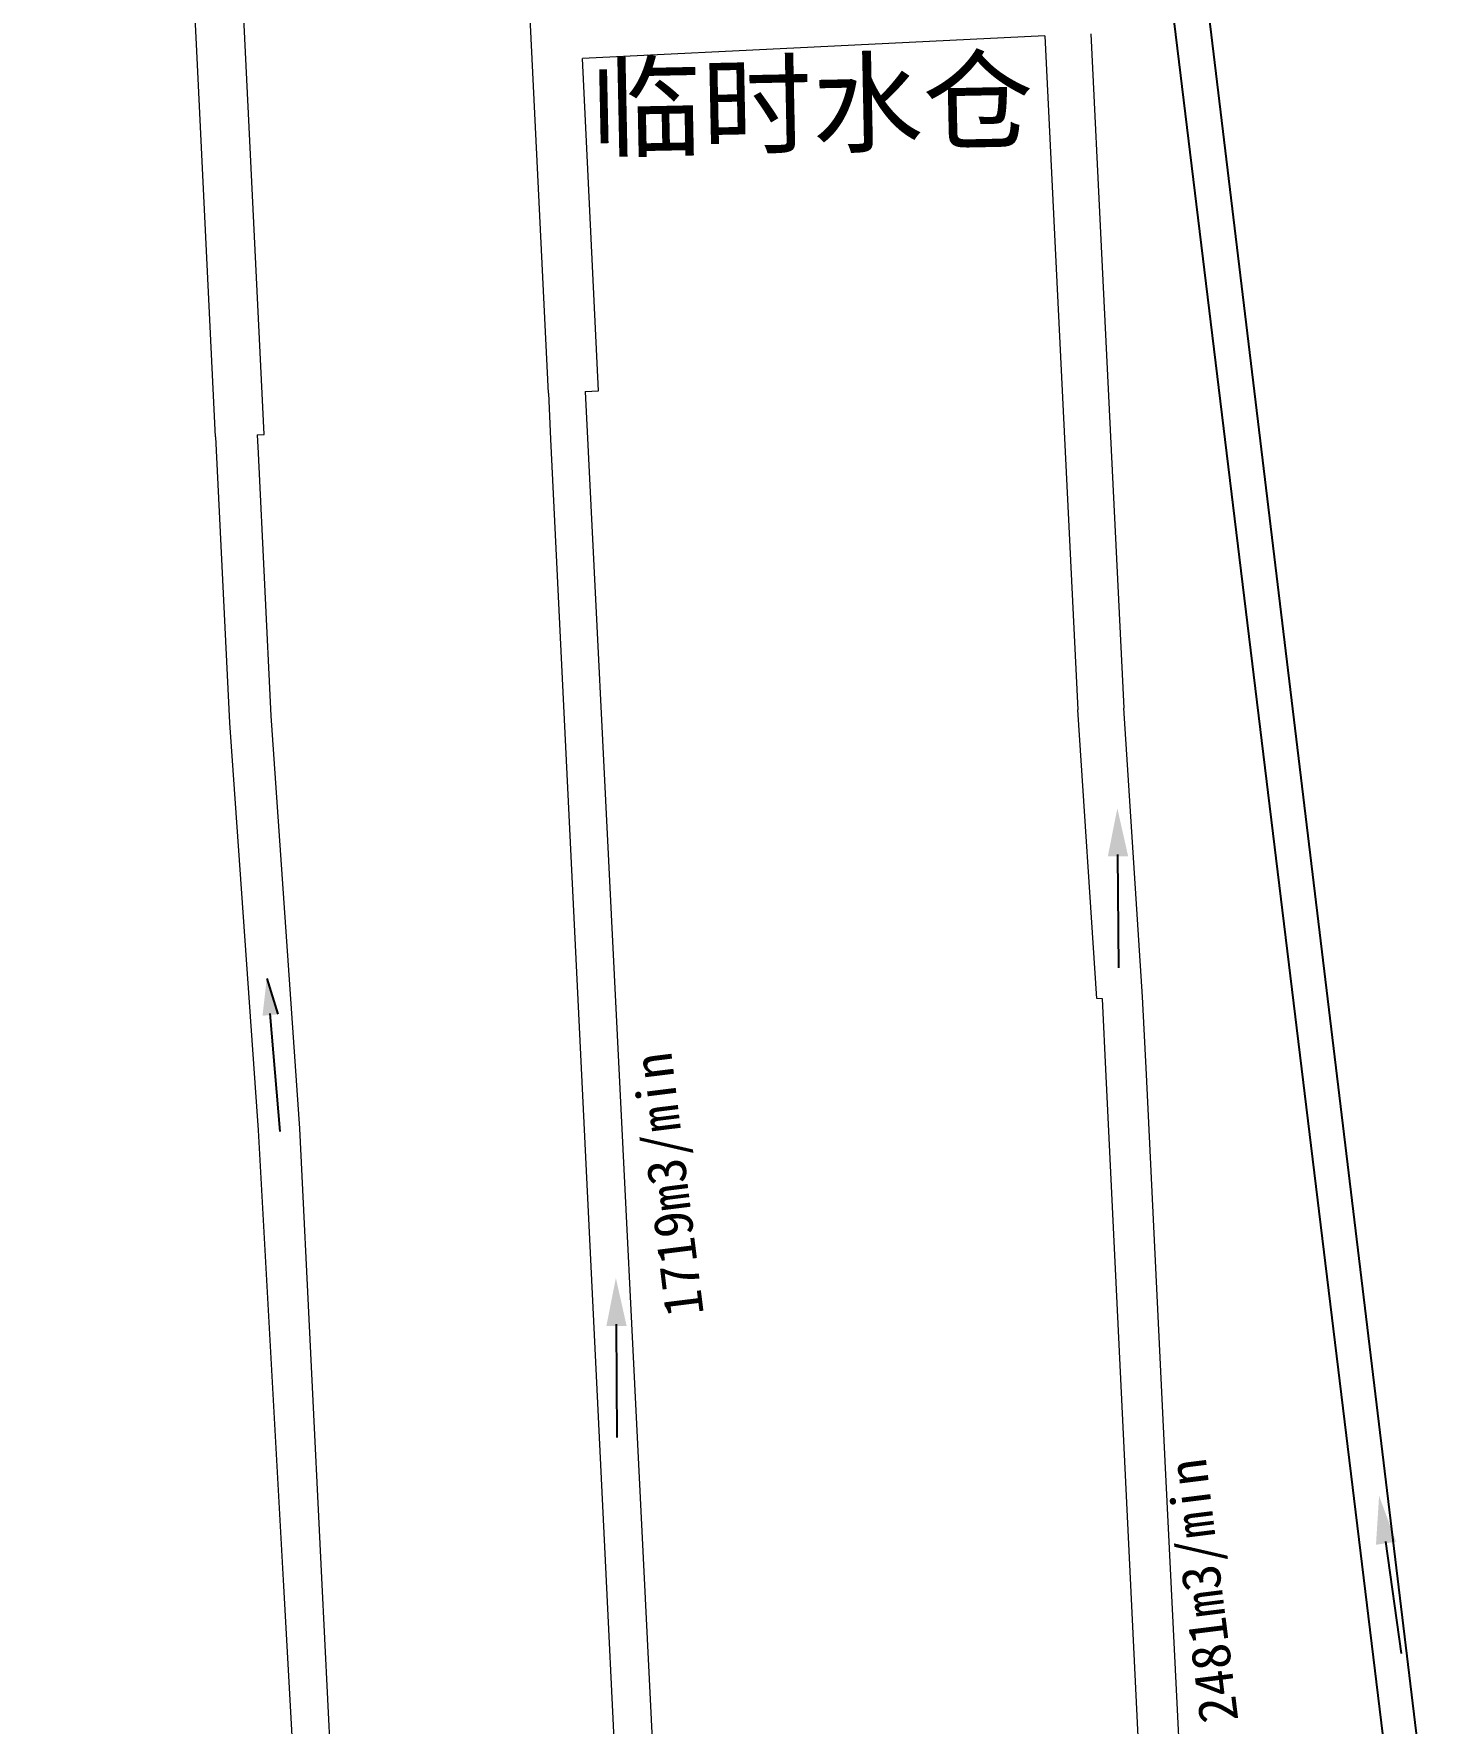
# Model space of a CAD drawing. Header units: millimetres. Extents: x 19725493 to 39459123, y 4133135 to 8271895.
# Drawn here: x 19728814.3 to 19728965.9, y 4134522.9 to 4134705.6 of the extents above; entities that cross this region are included whole.
import ezdxf

# ---------------------------------------------------------------- set-up
doc = ezdxf.new("R2010")
doc.units = ezdxf.units.MM
for name, color, linetype in [('2m等高线', 37, 'Continuous'), ('岩巷', 30, 'Continuous'), ('次要巷道', 7, 'Continuous'), ('次要巷道注记', 7, 'Continuous'), ('煤巷', 7, 'Continuous')]:
    doc.layers.add(name, color=color, linetype=linetype)
doc.styles.add('宋体', font='')
doc.styles.get('宋体').set_extended_font_data('SimSun')
doc.linetypes.add('井田边界线', pattern='A,40,-2,[133,煤矿线型.shx,S=1,R=0,X=0,Y=0],-4', length=46)

msp = doc.modelspace()

# ---------------------------------------------------------------- hatches: boundary and pattern name
at = {"ltscale": 6}
msp.add_hatch(color=5, dxfattribs=at).paths.add_polyline_path([(19728839.06, 4134599.39), (19728840.73, 4134599.55), (19728839.51, 4134603.41)])
at = {"layer": '2m等高线', "linetype": '井田边界线'}
for points in [[(19728930.54, 4134616.62), (19728932.74, 4134616.65), (19728931.57, 4134621.83)], [(19728876.27, 4134565.82), (19728878.46, 4134565.85), (19728877.3, 4134571.03)], [(19728959.56, 4134542.17), (19728961.73, 4134542.49), (19728959.9, 4134547.47)]]:
    msp.add_hatch(color=1, dxfattribs=at).paths.add_polyline_path(points)

# ---------------------------------------------------------------- linework, layer by layer
for p, q in [((19728961.85, 4134509.01), (19728893.48, 4135070.07)), ((19728965.87, 4134505.71), (19728897.75, 4135070.06))]:
    msp.add_line(p, q)
at = {"color": 5, "ltscale": 6}
msp.add_line((19728839.51, 4134603.41), (19728840.73, 4134599.55), dxfattribs=at)
at = {"layer": '2m等高线', "color": 1, "linetype": '井田边界线'}
for p, q in [((19728931.6, 4134616.84), (19728931.69, 4134604.58)), ((19728877.33, 4134566.04), (19728877.41, 4134553.78)), ((19728960.58, 4134542.53), (19728962.27, 4134530.39))]:
    msp.add_line(p, q, dxfattribs=at)
at = {"layer": '2m等高线', "color": 5, "linetype": '井田边界线'}
msp.add_line((19728839.86, 4134599.63), (19728840.95, 4134586.87), dxfattribs=at)
at = {"layer": '岩巷', "color": 0, "lineweight": 20}
for p, q in [((19728928.71, 4134705.59), (19728929.83, 4134682.62)), ((19728928.71, 4134705.59), (19728929.83, 4134682.62)), ((19728923.73, 4134705.39), (19728924.85, 4134682.42)), ((19728923.73, 4134705.39), (19728924.85, 4134682.42)), ((19728924.85, 4134682.42), (19728927.29, 4134632.48)), ((19728929.83, 4134682.62), (19728932.26, 4134632.68)), ((19728929.34, 4134601.24), (19728927.29, 4134632.48)), ((19728934.31, 4134601.44), (19728932.26, 4134632.68)), ((19728929.96, 4134601.22), (19728929.34, 4134601.24)), ((19728934.72, 4134593.05), (19728934.31, 4134601.44)), ((19728934.72, 4134593.05), (19728934.31, 4134601.44)), ((19728930.36, 4134592.84), (19728929.96, 4134601.22)), ((19728930.36, 4134592.84), (19728929.96, 4134601.22)), ((19728932.39, 4134551.18), (19728930.36, 4134592.84)), ((19728936.76, 4134551.2), (19728934.72, 4134593.05)), ((19728933.95, 4134519.21), (19728932.39, 4134551.18)), ((19728938.32, 4134519.24), (19728936.76, 4134551.2))]:
    msp.add_line(p, q, dxfattribs=at)
at = {"layer": '煤巷', "color": 0, "lineweight": 20}
for p, q in [((19728831.95, 4134703.73), (19728814.3, 4135067.35)), ((19728839.22, 4134662.27), (19728819.48, 4135067.34)), ((19728870, 4134666.73), (19728856.56, 4134942.4)), ((19728833.98, 4134662.02), (19728831.95, 4134703.73)), ((19728898.76, 4134704.17), (19728873.68, 4134702.95)), ((19728923.73, 4134705.39), (19728898.76, 4134704.17)), ((19728875.43, 4134667), (19728873.68, 4134702.95)), ((19728870, 4134666.73), (19728870.24, 4134661.77)), ((19728873.99, 4134666.93), (19728875.43, 4134667)), ((19728873.99, 4134666.93), (19728880.24, 4134540.73)), ((19728833.98, 4134662.02), (19728835.49, 4134631.06)), ((19728838.48, 4134662.23), (19728839.22, 4134662.27)), ((19728838.48, 4134662.23), (19728838.58, 4134660.23)), ((19728870.24, 4134661.77), (19728876.14, 4134540.48)), ((19728838.58, 4134660.23), (19728839.96, 4134631.83)), ((19728835.49, 4134631.06), (19728838.58, 4134587.03)), ((19728839.96, 4134631.83), (19728843.07, 4134587.21)), ((19728838.58, 4134587.03), (19728841.3, 4134538.33)), ((19728843.07, 4134587.21), (19728845.44, 4134538.59)), ((19728876.14, 4134540.48), (19728877.3, 4134516.69)), ((19728880.24, 4134540.73), (19728881.49, 4134515.5)), ((19728841.3, 4134538.33), (19728846.26, 4134449.53)), ((19728845.44, 4134538.59), (19728846.87, 4134509.22))]:
    msp.add_line(p, q, dxfattribs=at)

# ---------------------------------------------------------------- texts
at = {"layer": '次要巷道', "color": 0, "lineweight": 20, "style": '宋体'}
msp.add_text('临时水仓', height=8.787, rotation=1.1741, dxfattribs=at).set_placement((19728874.65, 4134693.12))
at = {"layer": '次要巷道注记', "color": 0, "lineweight": 20, "style": '宋体'}
for s, p in [('1719m3/min', (19728886.82, 4134567.12)), ('2481m3/min', (19728944.67, 4134523.18))]:
    msp.add_text(s, height=4.218, rotation=97.0907, dxfattribs=at).set_placement(p)

doc.saveas('drawing.dxf')
